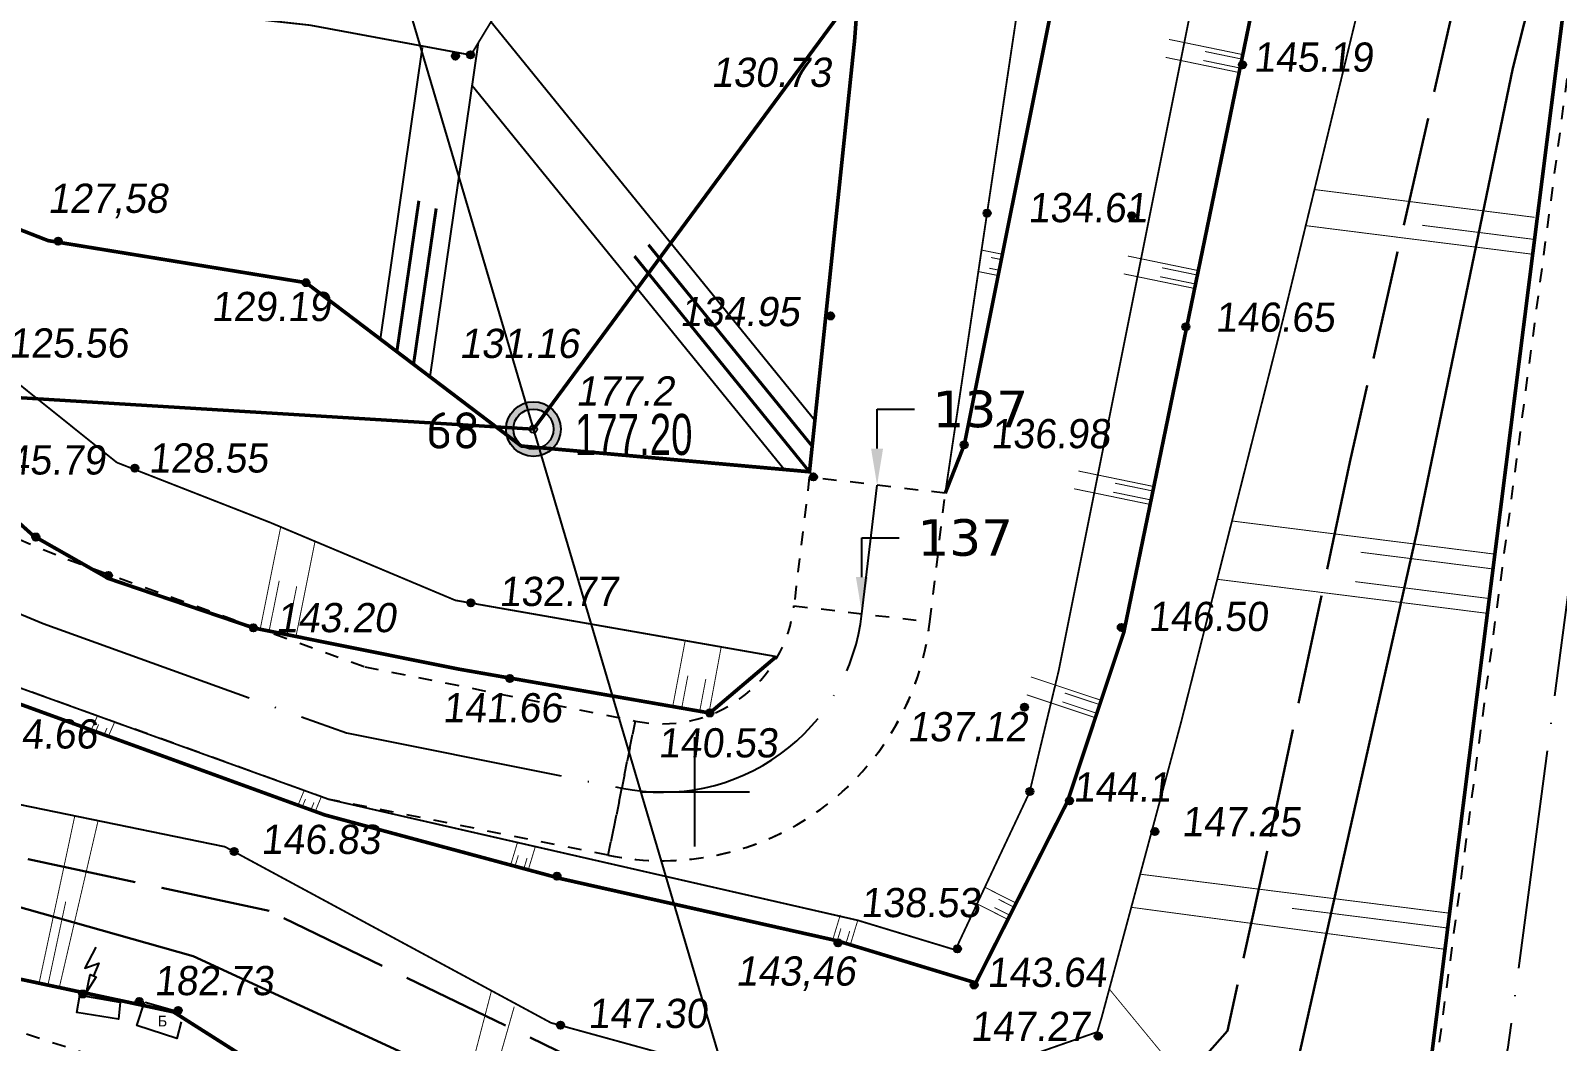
# Model space of a CAD drawing. Header units: millimetres. Extents: x 0 to 6474735, y 0 to 11273163.
# Drawn here: x 3233727.2 to 3233894.5, y 5635172.6 to 5635283.4 of the extents above; entities that cross this region are included whole.
import ezdxf
from ezdxf import colors
from ezdxf.entities.mleader import LeaderData, LeaderLine
from ezdxf.enums import TextEntityAlignment as Align
from ezdxf.math import Vec2, Vec3

# ---------------------------------------------------------------- set-up
doc = ezdxf.new("R2010")
doc.units = ezdxf.units.MM
doc.header["$PDMODE"] = 32
doc.header["$PDSIZE"] = 0.8
for name, pattern in [('ACAD_ISO02W100', [15, 12, -3]), ('ACAD_ISO04W100', [30, 24, -3, 0, -3]), ('AHIDDEN2', [3, 1.5, -1.5]), ('AHIDDEN4', [7, 5, -2])]:
    doc.linetypes.add(name, pattern=pattern)
for name, color, linetype in [('1 доб', 7, 'Continuous'), ('5 р1ків', 7, 'Continuous'), ('BL', 7, 'Continuous'), ('ВЫСОТЫ', 7, 'Continuous'), ('Контур запасів', 7, 'Continuous'), ('кресты', 7, 'Continuous'), ('ОШИБКИ', 7, 'Continuous'), ('ПИКЕТЫ', 7, 'Continuous'), ('ПЛАН НА КІНЕЦЬ', 7, 'Continuous'), ('ПРОМЫШЛ', 7, 'Continuous'), ('ПРОМЫШЛЕННЫЕ', 7, 'Continuous'), ('ПРОФІЛЬ_БОРТА', 7, 'Continuous'), ('ПУНКТЫ', 7, 'Continuous'), ('РЕЛЬЕФ', 7, 'Continuous'), ('ТОКА_СТ', 1, 'Continuous')]:
    doc.layers.add(name, color=color, linetype=linetype)
doc.styles.add('grad', font='grad.shx')
doc.styles.add('ISO Proportional', font='isocpeur.ttf')
doc.styles.add('universw', font='universw.shx', dxfattribs={"oblique": 10})
doc.styles.add('user', font='symeteo.shx', dxfattribs={"height": 2.5})
doc.styles.add('стиль1', font='verdana.ttf', dxfattribs={"height": 4})

# ---------------------------------------------------------------- blocks, each defined once
blk = doc.blocks.new('89_1')
h = blk.add_hatch(color=256)
h.paths.add_polyline_path([(-1.5, 0, 1), (1.5, 0, 1)])
h.paths.add_polyline_path([(1.1, 0, -1), (-1.1, 0, -1)], flags=16)
h.paths.add_polyline_path([(0.062, 0, -1), (-0.062, 0, -1)], flags=0)
for radius in [1.5, 1.1, 0.0622]:
    blk.add_circle((0, 0), radius)
at = {"color": 7, "linetype": 'Continuous', "style": 'grad', "oblique": 10, "width": 0.7}
for tag, p in [('P37', (6.482, 0.163)), ('P4', (6.45, -2.939))]:
    blk.add_attdef(tag, text='', height=2.5, dxfattribs=at).set_placement(p, align=Align.CENTER)
at = {"color": 7, "linetype": 'Continuous', "style": 'user', "flags": 8}
blk.add_attdef('ddddd', (2.533, -1.136), '', height=2.5, dxfattribs=at)
blk = doc.blocks.new('POINTINV')
at = {"layer": 'ПУНКТЫ', "color": 0, "linetype": 'Continuous'}
blk.add_point((0, 0), dxfattribs=at)
at = {"layer": 'ВЫСОТЫ', "color": 0, "style": 'grad', "width": 0.7}
blk.add_attdef('POINT_H', (1.6, -0.8), '', height=1.65, dxfattribs=at)
at = {"layer": 'ОШИБКИ', "color": 0, "linetype": 'Continuous', "style": 'grad', "width": 0.7, "flags": 1}
blk.add_attdef('POINT_MX', text='', height=1.65, dxfattribs=at).set_placement((-4.2077, 4.453385), align=Align.RIGHT)
blk.add_attdef('POINT_MY', (2.8923, 4.253385), '', height=1.65, dxfattribs=at)
blk = doc.blocks.new('piket')
at = {"layer": 'ПИКЕТЫ', "linetype": 'Continuous'}
h = blk.add_hatch(color=7, dxfattribs=at)
edge = h.paths.add_edge_path()
edge.add_arc((0, 0), 0.3, 0, 360)
at = {"layer": 'ПИКЕТЫ', "color": 7, "linetype": 'Continuous'}
blk.add_circle((0, 0), 0.3, dxfattribs=at)
at = {"layer": 'ВЫСОТЫ', "style": 'universw', "oblique": 6}
blk.add_attdef('H', (1.88, -0.23), '', height=2, dxfattribs=at)
at = {"layer": 'ТОКА_СТ', "style": 'universw', "oblique": 6, "flags": 1}
blk.add_attdef('POINT', text='', height=2, dxfattribs=at).set_placement((0, -2.79), align=Align.CENTER)

msp = doc.modelspace()

# ---------------------------------------------------------------- linework, layer by layer
at = {"layer": '1 доб', "linetype": 'Continuous', "lineweight": 30}
msp.add_lwpolyline([(3233914.459, 5635547.656), (3233901.749, 5635415.325), (3233901.335, 5635408.215), (3233899.846, 5635369.952), (3233899.363, 5635358.855), (3233896.136, 5635329.11), (3233891.498, 5635286.623), (3233889.645, 5635279.277), (3233879.154, 5635228.599), (3233866.008, 5635170.19), (3233852.732, 5635160.006), (3233829.581, 5635155.143), (3233779.714, 5635165.981), (3233745.011, 5635181.985), (3233703.489, 5635193.699), (3233676.865, 5635195.251), (3233639.099, 5635206.747), (3233608.104, 5635210.31), (3233592.34, 5635217.582), (3233491.081, 5635229.19)], dxfattribs=at)
msp.add_lwpolyline([(3233914.459, 5635547.656), (3233901.749, 5635415.325), (3233901.335, 5635408.215), (3233899.846, 5635369.952), (3233899.363, 5635358.855), (3233896.136, 5635329.11), (3233891.498, 5635286.623), (3233889.645, 5635279.277), (3233879.154, 5635228.599), (3233866.008, 5635170.19), (3233852.732, 5635160.006), (3233829.581, 5635155.143), (3233779.714, 5635165.981), (3233745.011, 5635181.985), (3233703.489, 5635193.699), (3233676.865, 5635195.251), (3233639.099, 5635206.747), (3233608.104, 5635210.31), (3233592.34, 5635217.582), (3233491.081, 5635229.19)], dxfattribs=at)
at = {"layer": '1 доб', "color": 3, "linetype": 'Continuous', "lineweight": 30}
msp.add_lwpolyline([(3233914.459, 5635547.656), (3233901.749, 5635415.325), (3233901.335, 5635408.215), (3233899.846, 5635369.952), (3233899.363, 5635358.855), (3233896.136, 5635329.11), (3233891.498, 5635286.623), (3233889.645, 5635279.277), (3233879.154, 5635228.599), (3233866.008, 5635170.19), (3233852.732, 5635160.006), (3233829.581, 5635155.143), (3233779.714, 5635165.981), (3233745.011, 5635181.985), (3233703.489, 5635193.699), (3233676.865, 5635195.251), (3233639.099, 5635206.747), (3233608.104, 5635210.31), (3233592.34, 5635217.582), (3233491.081, 5635229.19)], dxfattribs=at)
at = {"layer": '1 доб', "linetype": 'ACAD_ISO02W100', "lineweight": 30}
msp.add_lwpolyline([(3233900.144, 5635474.606), (3233897.208, 5635437.052), (3233893.097, 5635386.523), (3233889.729, 5635343.017), (3233883.682, 5635288.416), (3233871.784, 5635236.133), (3233862.721, 5635193.485), (3233858.379, 5635173.819), (3233850.963, 5635165.45), (3233821.296, 5635160.907), (3233792.739, 5635167.845), (3233753.339, 5635186.942), (3233681.937, 5635202.298), (3233618.45, 5635215.61), (3233590.339, 5635225.312), (3233475.995, 5635236.117), (3233419.308, 5635246.485), (3233356.296, 5635255.579), (3233339.176, 5635275.325), (3233312.183, 5635327.657), (3233327.563, 5635394.97), (3233339.522, 5635431.182), (3233337.635, 5635476.211)], dxfattribs=at)
at = {"layer": '1 доб', "linetype": 'ACAD_ISO02W100'}
msp.add_lwpolyline([(3233900.144, 5635474.606), (3233897.208, 5635437.052), (3233893.097, 5635386.523), (3233889.729, 5635343.017), (3233883.682, 5635288.416), (3233871.784, 5635236.133), (3233862.721, 5635193.485), (3233858.379, 5635173.819), (3233850.963, 5635165.45), (3233821.296, 5635160.907), (3233792.739, 5635167.845), (3233753.339, 5635186.942), (3233681.937, 5635202.298), (3233618.45, 5635215.61), (3233590.339, 5635225.312), (3233475.995, 5635236.117), (3233419.308, 5635246.485), (3233356.296, 5635255.579), (3233339.176, 5635275.325), (3233312.183, 5635327.657), (3233327.563, 5635394.97), (3233347.76, 5635456.127)], dxfattribs=at)
at = {"layer": '5 р1ків', "linetype": 'AHIDDEN2'}
for points in [[(3233926.721, 5635387.116), (3233912.7, 5635292.947), (3233896.534, 5635170.914, -0.1998986), (3233885.795, 5635150.812), (3233870.412, 5635138.299, -0.1749816), (3233812.756, 5635129.286), (3233816.504, 5635143.845, 0.1669681), (3233862.056, 5635150.838), (3233876.311, 5635162.434, 0.2035287), (3233881.623, 5635172.572), (3233897.845, 5635295.037), (3233911.885, 5635389.325)], [(3233393.739, 5635185.018), (3233384.506, 5635226.332, -0.5105081), (3233416.06, 5635262.154), (3233447.163, 5635259.202), (3233523.632, 5635251.993), (3233590.904, 5635251.436), (3233698.14, 5635239.257), (3233731.3, 5635225.437), (3233763.833, 5635213.698), (3233793.468, 5635207.756), (3233790.519, 5635193.049), (3233759.791, 5635199.21), (3233725.866, 5635211.451), (3233694.333, 5635224.593), (3233589.993, 5635236.443), (3233522.865, 5635236.999), (3233445.744, 5635244.269), (3233414.645, 5635247.246, 0.5098624), (3233399.14, 5635229.626), (3233408.356, 5635188.385)], [(3233793.468, 5635207.756, 0.4434974), (3233810.865, 5635220.38), (3233825.763, 5635218.636, -0.4408368), (3233790.519, 5635193.049)]]:
    msp.add_lwpolyline(points, format="xyb", close=True, dxfattribs=at)
at = {"layer": '5 р1ків', "linetype": 'ACAD_ISO04W100'}
msp.add_lwpolyline([(3233919.303, 5635388.221), (3233905.272, 5635293.992), (3233889.08, 5635171.757, -0.2012461), (3233881.054, 5635156.624), (3233866.221, 5635144.558, -0.1712605), (3233814.641, 5635136.562), (3233666.15, 5635185.539), (3233472.687, 5635210.914), (3233423.835, 5635213.597)], format="xyb", dxfattribs=at)
at = {"layer": '5 р1ків', "linetype": 'AHIDDEN2'}
for points in [[(3233810.865, 5635220.38), (3233825.763, 5635218.636), (3233827.446, 5635232.715), (3233812.55, 5635234.483)], [(3233810.865, 5635220.38), (3233825.763, 5635218.636), (3233827.446, 5635232.715), (3233812.55, 5635234.483)], [(3233423.424, 5635206.108), (3233472.511, 5635203.372), (3233664.473, 5635178.195), (3233812.757, 5635129.289), (3233816.504, 5635143.845), (3233667.827, 5635192.883), (3233472.864, 5635218.455), (3233424.247, 5635221.086)]]:
    msp.add_lwpolyline(points, close=True, dxfattribs=at)
at = {"layer": '5 р1ків', "linetype": 'ACAD_ISO04W100'}
msp.add_lwpolyline([(3233818.314, 5635219.508), (3233819.999, 5635233.605)], dxfattribs=at)
at = {"layer": '5 р1ків', "color": 3, "linetype": 'AHIDDEN2'}
for centre, radius, start, end in [((3233796.45, 5635221.945), 14.499, 258.13254, 353.80119), ((3233796.451, 5635221.944), 29.498, 258.31074, 353.56111)]:
    msp.add_arc(centre, radius, start, end, dxfattribs=at)
at = {"layer": '5 р1ків', "linetype": 'ACAD_ISO04W100'}
msp.add_arc((3233796.45, 5635221.945), 21.999, 258.31202, 353.6855, dxfattribs=at)
at = {"layer": 'BL'}
for points in [[(3233734.405, 5635179.721), (3233733.336, 5635178.031), (3233733.752, 5635179.987), (3233734.399, 5635179.728)], [(3233732.597, 5635177.71), (3233737.003, 5635176.966)]]:
    msp.add_lwpolyline(points, dxfattribs=at)
at = {"layer": 'Контур запасів', "color": 5, "linetype": 'Continuous', "lineweight": 50}
msp.add_lwpolyline([(3233531.122, 5636161.14), (3233677.57, 5636160.94), (3233863.616, 5636186.105), (3233938.344, 5636043.124), (3233976.254, 5635840.16), (3233904.733, 5635671.708), (3233892.023, 5635420.863), (3233850.767, 5635332.582), (3233782.316, 5635239.745), (3233681.438, 5635245.908), (3233597.073, 5635240.683), (3233461.145, 5635251.016), (3233358.467, 5635271.451), (3233358.828, 5635380.034), (3233406.788, 5635492.018), (3233445.079, 5635643.627), (3233474.096, 5635783.184), (3233485.443, 5635905.913), (3233500.56, 5636033.677), (3233531.122, 5636161.14)], dxfattribs=at)
at = {"layer": 'кресты', "color": 3, "linetype": 'Continuous'}
for p, q in [((3233800, 5635194), (3233800, 5635206)), ((3233794, 5635200), (3233806, 5635200))]:
    msp.add_line(p, q, dxfattribs=at)
at = {"layer": 'ПЛАН НА КІНЕЦЬ'}
msp.add_lwpolyline([(3233761.274, 5635310.862), (3233822.342, 5635104.464)], dxfattribs=at)
at = {"layer": 'ПЛАН НА КІНЕЦЬ', "color": 7, "linetype": 'ACAD_ISO04W100'}
msp.add_lwpolyline([(3233391.823, 5635227.979, -0.5098624), (3233415.348, 5635254.713), (3233446.453, 5635251.736), (3233523.249, 5635244.496), (3233590.449, 5635243.939), (3233696.236, 5635231.925), (3233728.583, 5635218.444), (3233761.812, 5635206.454), (3233791.994, 5635200.402)], format="xyb", dxfattribs=at)
at = {"layer": 'ПРОМЫШЛ', "color": 7, "linetype": 'Continuous', "lineweight": 40, "const_width": 0.4}
msp.add_lwpolyline([(3233911.134, 5635390.053), (3233908.854, 5635369.809), (3233906.031, 5635358.14), (3233903.267, 5635330.677), (3233896.15, 5635293.176), (3233880.155, 5635166.38), (3233862.348, 5635151.723), (3233844.511, 5635147.42)], dxfattribs=at)
at = {"layer": 'ПРОМЫШЛ', "color": 7, "linetype": 'AHIDDEN4', "const_width": 0.2}
for points in [[(3233720.076, 5635214.011), (3233725.866, 5635211.451), (3233759.898, 5635199.172), (3233817.86, 5635185.917), (3233828.556, 5635182.672), (3233836.69, 5635199.955), (3233839.896, 5635213.34), (3233861.267, 5635320.171), (3233865.02, 5635357.309)], [(3233882.202, 5635330.372), (3233874.399, 5635292.761), (3233864.465, 5635251.773), (3233853.289, 5635207.604), (3233844.596, 5635175.305), (3233844.109, 5635173.671)], [(3233781.215, 5635294.32), (3233779.322, 5635287.103), (3233775.46, 5635280.731), (3233757.843, 5635284.002), (3233705.195, 5635289.809), (3233642.949, 5635301.849), (3233581.997, 5635307.606), (3233468.833, 5635316.141), (3233426.756, 5635326.778)], [(3233827.446, 5635232.715), (3233840.957, 5635323.15)], [(3233808.934, 5635214.816), (3233773.754, 5635220.983), (3233753.454, 5635229.512), (3233736.655, 5635236.084), (3233724.615, 5635245.732), (3233710.755, 5635250.905), (3233696.416, 5635255.677), (3233689.977, 5635257.635), (3233669.257, 5635257.774), (3233655.257, 5635257.215), (3233635.098, 5635262.948), (3233619.494, 5635263.928), (3233591.354, 5635265.746), (3233569.515, 5635272.178), (3233551.422, 5635278.494)], [(3233709.938, 5635201.904), (3233748.504, 5635193.978), (3233784.236, 5635174.687), (3233819.348, 5635165.035), (3233844.18, 5635173.706)]]:
    msp.add_lwpolyline(points, dxfattribs=at)
at = {"layer": 'ПРОМЫШЛ', "color": 7, "linetype": 'Continuous'}
for points, const_width in [([(3233723.373, 5635210.578), (3233759.449, 5635197.463), (3233785.455, 5635190.45), (3233815.619, 5635183.67), (3233830.797, 5635179.064), (3233840.844, 5635198.935), (3233847.017, 5635217.472), (3233866.513, 5635312.118), (3233874.365, 5635355.754)], 0.4), ([(3233827.446, 5635232.715), (3233829.539, 5635238.038), (3233846.406, 5635322.35)], 0.4), ([(3233860.057, 5635280.779), (3233851.959, 5635282.448)], 0.1), ([(3233859.653, 5635278.817), (3233851.613, 5635280.474)], 0.1), ([(3233859.956, 5635280.289), (3233855.914, 5635281.122)], 0.1), ([(3233859.754, 5635279.308), (3233855.727, 5635280.138)], 0.1), ([(3233892.034, 5635262.95), (3233867.893, 5635265.996)], 0.1), ([(3233891.826, 5635258.901), (3233866.953, 5635262.039)], 0.1), ([(3233892.031, 5635260.523), (3233879.686, 5635262.08)], 0.1), ([(3233833.714, 5635258.906), (3233831.427, 5635259.363)], 0.1), ([(3233855.182, 5635257.114), (3233847.462, 5635258.705)], 0.1), ([(3233833.246, 5635256.569), (3233831.047, 5635257.009)], 0.1), ([(3233833.363, 5635257.153), (3233832.26, 5635257.375)], 0.1), ([(3233833.597, 5635258.322), (3233832.468, 5635258.548)], 0.1), ([(3233855.081, 5635256.624), (3233851.215, 5635257.42)], 0.1), ([(3233854.778, 5635255.152), (3233847.011, 5635256.752)], 0.1), ([(3233854.879, 5635255.643), (3233851.002, 5635256.441)], 0.1), ([(3233808.934, 5635214.816), (3233801.641, 5635208.634), (3233774.083, 5635213.451), (3233751.687, 5635217.947), (3233735.764, 5635223.363), (3233727.535, 5635228.035), (3233719.521, 5635235.271), (3233707.395, 5635240.328), (3233671.496, 5635245.043), (3233615.632, 5635247.976), (3233593.416, 5635251.901), (3233566.451, 5635252.389), (3233550.722, 5635251.804)], 0.4), ([(3233850.308, 5635233.449), (3233842.024, 5635235.155)], 0.1), ([(3233850.207, 5635232.958), (3233846.059, 5635233.813)], 0.1), ([(3233849.904, 5635231.487), (3233841.573, 5635233.203)], 0.1), ([(3233850.005, 5635231.977), (3233845.845, 5635232.834)], 0.1), ([(3233752.367, 5635217.811), (3233754.618, 5635229.023)], 0.1), ([(3233887.681, 5635226.042), (3233858.874, 5635229.676)], 0.1), ([(3233756.292, 5635217.023), (3233758.383, 5635227.441)], 0.1), ([(3233887.476, 5635224.42), (3233872.973, 5635226.249)], 0.1), ([(3233753.348, 5635217.614), (3233754.454, 5635223.121)], 0.1), ([(3233755.31, 5635217.22), (3233756.376, 5635222.528)], 0.1), ([(3233886.863, 5635219.554), (3233857.258, 5635223.288)], 0.1), ([(3233887.067, 5635221.176), (3233872.364, 5635223.03)], 0.1), ([(3233551.557, 5635215.654), (3233568.152, 5635211.493), (3233586.406, 5635211.278), (3233600.753, 5635205.211), (3233609.426, 5635203.437), (3233638.935, 5635202.217), (3233679.448, 5635189.129), (3233699.42, 5635188.212), (3233703.502, 5635187.435), (3233707.389, 5635183.456), (3233742.86, 5635175.885), (3233771.194, 5635157.879), (3233782.467, 5635156.326), (3233806.567, 5635150.6), (3233811.912, 5635151.473), (3233823.962, 5635150.503), (3233824.157, 5635147.203), (3233835.317, 5635148.037), (3233844.714, 5635147.473)], 0.4), ([(3233797.562, 5635209.248), (3233798.944, 5635216.541)], 0.1), ([(3233801.502, 5635208.368), (3233802.894, 5635215.884)], 0.1), ([(3233798.546, 5635209.062), (3233799.239, 5635212.72)], 0.1), ([(3233800.512, 5635208.689), (3233801.209, 5635212.369)], 0.1), ([(3233844.537, 5635210.024), (3233836.835, 5635212.589)], 0.1), ([(3233843.904, 5635208.124), (3233836.384, 5635210.627)], 0.1), ([(3233844.379, 5635209.549), (3233840.55, 5635210.824)], 0.1), ([(3233844.062, 5635208.599), (3233840.279, 5635209.858)], 0.1), ([(3233733.852, 5635206.768), (3233734.562, 5635208.39)], 0.1), ([(3233734.311, 5635206.567), (3233734.667, 5635207.38)], 0.1), ([(3233735.229, 5635206.166), (3233735.586, 5635206.983)], 0.1), ([(3233735.687, 5635205.965), (3233736.404, 5635207.603)], 0.1), ([(3233756.514, 5635198.529), (3233757.19, 5635200.149)], 0.1), ([(3233756.976, 5635198.336), (3233757.341, 5635199.21)], 0.1), ([(3233757.9, 5635197.95), (3233758.267, 5635198.829)], 0.1), ([(3233758.363, 5635197.757), (3233759.098, 5635199.519)], 0.1), ([(3233728.139, 5635179.027), (3233732.046, 5635197.332)], 0.1), ([(3233730.38, 5635178.658), (3233734.601, 5635196.817)], 0.1), ([(3233779.869, 5635192.147), (3233780.567, 5635194.445)], 0.1), ([(3233781.786, 5635191.565), (3233782.525, 5635193.997)], 0.1), ([(3233780.348, 5635192.002), (3233780.66, 5635193.026)], 0.1), ([(3233781.307, 5635191.711), (3233781.619, 5635192.74)], 0.1), ([(3233882.717, 5635186.695), (3233848.803, 5635190.973)], 0.1), ([(3233835.216, 5635187.803), (3233831.787, 5635189.536)], 0.1), ([(3233729.108, 5635178.82), (3233731.062, 5635187.977)], 0.1), ([(3233834.312, 5635186.015), (3233830.934, 5635187.723)], 0.1), ([(3233834.538, 5635186.462), (3233832.842, 5635187.319)], 0.1), ([(3233834.99, 5635187.356), (3233833.282, 5635188.22)], 0.1), ([(3233882.053, 5635182.764), (3233847.891, 5635187.337)], 0.1), ([(3233882.513, 5635185.072), (3233865.443, 5635187.226)], 0.1), ([(3233815.118, 5635183.782), (3233815.95, 5635186.522)], 0.1), ([(3233817.046, 5635183.237), (3233817.866, 5635185.937)], 0.1), ([(3233815.609, 5635183.673), (3233816.019, 5635185.025)], 0.1), ([(3233816.567, 5635183.382), (3233816.977, 5635184.733)], 0.1), ([(3233865.343, 5635154.188), (3233845.412, 5635178.403)], 0.1), ([(3233772.384, 5635157.715), (3233777.709, 5635178.174)], 0.1), ([(3233774.745, 5635157.342), (3233780.21, 5635176.45)], 0.1)]:
    msp.add_lwpolyline(points, dxfattribs=dict(at, const_width=const_width))
msp.add_lwpolyline([(3233426.7, 5635326.525, 0.4, 0.4, 0), (3233440.295, 5635319.438, 0.4, 0.4, 0), (3233454.964, 5635313.006, 0.4, 0.4, 0), (3233471.802, 5635309.768, 0.4, 0.4, 0), (3233502.706, 5635299.811, 0.4, 0.4, 0), (3233531.641, 5635298.907, 0.4, 0.4, 0), (3233567.193, 5635291.044, 0.4, 0.4, 0), (3233583.848, 5635291.809, 0.4, 0.4, 0), (3233602.967, 5635285.245, 0.4, 0.4, 0), (3233644.027, 5635284.032, 0.4, 0.4, 0), (3233673.817, 5635281.743, 0.4, 0.4, 0), (3233707.275, 5635268.926, 0.4, 0.4, 0), (3233729.121, 5635260.4, 0.4, 0.4, 0), (3233757.384, 5635255.79, 0.4, 0.4, 0), (3233780.984, 5635237.889, 0.4, 0.4, 0), (3233812.571, 5635235.069, 0.4, 0.4, 0), (3233817.512, 5635282.334, 0.4, 0.4, 0), (3233817.979, 5635288.552, 0, 0, 0)], format="xyseb", dxfattribs=at)
at = {"layer": 'ПРОФІЛЬ_БОРТА'}
for points in [[(3233813.159, 5635240.688), (3233777.659, 5635284.359)], [(3233765.541, 5635249.603), (3233770.15, 5635281.553)], [(3233771.006, 5635245.458), (3233776.291, 5635282.103)], [(3233809.792, 5635235.317), (3233775.608, 5635277.369)]]:
    msp.add_lwpolyline(points, dxfattribs=at)
at = {"layer": 'ПРОФІЛЬ_БОРТА', "lineweight": 40}
for points in [[(3233767.363, 5635248.221), (3233769.746, 5635264.744)], [(3233769.184, 5635246.84), (3233771.647, 5635263.911)], [(3233812.865, 5635237.879), (3233794.944, 5635259.924)], [(3233812.571, 5635235.069), (3233793.377, 5635258.682)]]:
    msp.add_lwpolyline(points, dxfattribs=at)
at = {"layer": 'ПУНКТЫ', "color": 7, "linetype": 'Continuous'}
msp.add_lwpolyline([(3233734.353, 5635182.963), (3233733.154, 5635180.656), (3233734.671, 5635181.205), (3233734.1, 5635179.848)], dxfattribs=at)
at = {"layer": 'РЕЛЬЕФ', "color": 7, "linetype": 'Continuous', "elevation": 182.39}
for points in [[(3233737.028, 5635176.958), (3233736.828, 5635175.071), (3233732.269, 5635175.826), (3233732.597, 5635177.71)], [(3233743.719, 5635174.803), (3233743.238, 5635172.967), (3233738.844, 5635174.397), (3233739.694, 5635176.937)], [(3233739.75, 5635176.95), (3233742.997, 5635176.034)]]:
    msp.add_lwpolyline(points, dxfattribs=at)

# ---------------------------------------------------------------- block references
at = {"layer": 'ПИКЕТЫ', "color": 4, "xscale": 1.333333333488554, "yscale": 1.333333333488554, "zscale": 1.333333333488554}
for p in [(3233773.766, 5635280.62), (3233775.427, 5635280.762), (3233860.03, 5635279.67), (3233832.032, 5635263.41), (3233847.884, 5635263.126), (3233730.234, 5635260.35), (3233757.384, 5635255.79), (3233814.886, 5635252.139), (3233853.812, 5635250.948), (3233829.516, 5635238.02), (3233738.637, 5635235.475), (3233812.998, 5635234.501), (3233727.785, 5635227.917), (3233735.737, 5635223.693), (3233775.454, 5635220.72), (3233751.623, 5635217.968), (3233846.745, 5635218.015), (3233779.735, 5635212.401), (3233801.641, 5635208.634), (3233836.131, 5635209.282), (3233836.718, 5635200.028), (3233841.07, 5635199.021), (3233850.413, 5635195.635), (3233749.511, 5635193.465), (3233784.898, 5635190.761), (3233815.694, 5635183.449), (3233828.781, 5635182.785), (3233830.603, 5635178.831), (3233732.933, 5635177.845), (3233739.117, 5635177.024), (3233743.382, 5635176.046), (3233785.276, 5635174.441), (3233844.222, 5635173.211)]:
    msp.add_blockref('piket', p, dxfattribs=at)
at = {"layer": 'ПРОМЫШЛЕННЫЕ', "color": 7, "linetype": 'Continuous', "xscale": 1.999999999985556, "yscale": 1.999999999985556, "zscale": 1.999999999985556, "rotation": 353.291126940981}
msp.add_blockref('89_1', (3233782.316, 5635239.745), dxfattribs=at)
at = {"layer": 'ПУНКТЫ', "color": 7, "linetype": 'Continuous'}
ref = msp.add_blockref('POINTINV', (3233782.31, 5635239.732), dxfattribs=at)
ref.add_attrib('POINT_H', '177.2', (3233786.935, 5635242.324), dxfattribs={"layer": 'ВЫСОТЫ', "color": 0, "height": 3.2, "style": 'universw', "oblique": 10})

# ---------------------------------------------------------------- texts
at = {"layer": 'ВЫСОТЫ', "style": 'universw', "oblique": 6}
for tag, p in [('145.19', (3233861.216, 5635278.908, 145.19)), ('134.61', (3233836.502, 5635262.416, 134.61)), ('129.19', (3233747.018, 5635251.58, 129.19)), ('146.65', (3233857.026, 5635250.407, 146.65)), ('125.56', (3233724.822, 5635247.583, 125.56)), ('136.98', (3233832.426, 5635237.647, 136.98)), ('145.79', (3233722.316, 5635234.767, 145.79)), ('128.55', (3233740.135, 5635234.983, 128.55)), ('132.77', (3233778.536, 5635220.357, 132.77)), ('146.50', (3233849.696, 5635217.617, 146.5)), ('141.66', (3233772.351, 5635207.613, 141.66)), ('144.66', (3233721.415, 5635204.742, 144.66)), ('140.53', (3233795.975, 5635203.766, 140.53)), ('144.1', (3233841.446, 5635198.922, 144.1)), ('147.25', (3233853.336, 5635195.127, 147.25)), ('146.83', (3233752.446, 5635193.187, 146.83)), ('138.53', (3233818.18, 5635186.263, 138.53)), ('143.64', (3233832.016, 5635178.621, 143.64)), ('182.73', (3233740.737, 5635177.714, 182.73)), ('147.30', (3233788.286, 5635174.117, 147.3)), ('147.27', (3233830.208, 5635172.694, 147.27))]:
    msp.add_attdef(tag, p, '', height=3.2, dxfattribs=at)
at = {"layer": 'ВЫСОТЫ', "style": 'universw', "oblique": 10}
for tag, p in [('130.73', (3233808.314, 5635277.244, 137.12)), ('127,58', (3233735.605, 5635263.439, 127.58)), ('134.95', (3233804.87, 5635251.024, 137.12)), ('131.16', (3233780.706, 5635247.538, 137.12)), ('143.20', (3233760.596, 5635217.489, 143.2)), ('137.12', (3233829.8, 5635205.534, 137.12)), ('143,46', (3233810.995, 5635178.761, 143.46))]:
    msp.add_attdef(tag, text='', height=3.2, dxfattribs=at).set_placement(p, align=Align.CENTER)
at = {"layer": 'ВЫСОТЫ', "color": 0, "style": 'grad', "width": 0.7}
msp.add_attdef('177.20', (3233786.857, 5635236.91), '', height=4.501, dxfattribs=at)
at = {"layer": 'ПЛАН НА КІНЕЦЬ', "linetype": 'AHIDDEN4', "insert": (3233770.553, 5635241.591), "char_height": 4, "attachment_point": 1, "style": 'ISO Proportional'}
msp.add_mtext_dynamic_manual_height_columns('68', width=8.18768, gutter_width=7.5, heights=[0], dxfattribs=at)
at = {"layer": 'РЕЛЬЕФ', "color": 7, "linetype": 'Continuous', "insert": (3233741.165, 5635175.456), "char_height": 1.16304, "width": 0.50955, "attachment_point": 1}
msp.add_mtext('{\\fTxt|b0|i0|c204|p2;Б}', dxfattribs=at)

# ---------------------------------------------------------------- leaders
at = {"layer": '5 р1ків'}
ml = msp.add_multileader_mtext('Standard', dxfattribs=at)
ml.set_content('137', color=256, style='стиль1')
ml.set_leader_properties()
ml.build(insert=Vec2(0, 0))
ml.multileader.update_dxf_attribs({"text_right_attachment_type": 6, "dogleg_length": 0.36})
ctx = ml.context
ctx.base_point, ctx.plane_origin = Vec3(3233824.061, 5635241.912), Vec3(3233819.977, 5635234.988)
ctx.right_attachment = 6
notes = []
notes.append((ctx, [(0, (1, 1, 0), (3233819.977, 5635241.912), (1, 0), 4.084, [(0, [(3233819.977, 5635233.607)], 0, [])])]))
ctx.mtext.insert, ctx.mtext.flow_direction = Vec3(3233826.061, 5635243.954), 5
ml = msp.add_multileader_mtext('Standard', dxfattribs=at)
ml.set_content('137', color=256, style='стиль1')
ml.set_leader_properties()
ml.build(insert=Vec2(0, 0))
ml.multileader.update_dxf_attribs({"text_right_attachment_type": 6, "dogleg_length": 0.36})
ctx = ml.context
ctx.base_point, ctx.plane_origin = Vec3(3233822.4, 5635227.831), Vec3(3233818.316, 5635220.906)
ctx.right_attachment = 6
notes.append((ctx, [(0, (1, 1, 0), (3233818.316, 5635227.831), (1, 0), 4.084, [(0, [(3233818.316, 5635219.526)], 0, [])])]))
ctx.mtext.insert, ctx.mtext.flow_direction = Vec3(3233824.4, 5635229.872), 5
for ctx, leaders in notes:
    for number, flags, end, landing, length, lines in leaders:
        leader = LeaderData()
        leader.index, (leader.has_last_leader_line, leader.has_dogleg_vector, leader.attachment_direction) = number, flags
        leader.last_leader_point, leader.dogleg_vector, leader.dogleg_length = Vec3(end), Vec3(landing), length
        for number, points, colour, breaks in lines:
            line = LeaderLine()
            line.index, line.vertices, line.color, line.breaks = number, Vec3.list(points), colors.encode_raw_color(colour), breaks
            leader.lines.append(line)
        ctx.leaders.append(leader)

doc.saveas('drawing.dxf')
